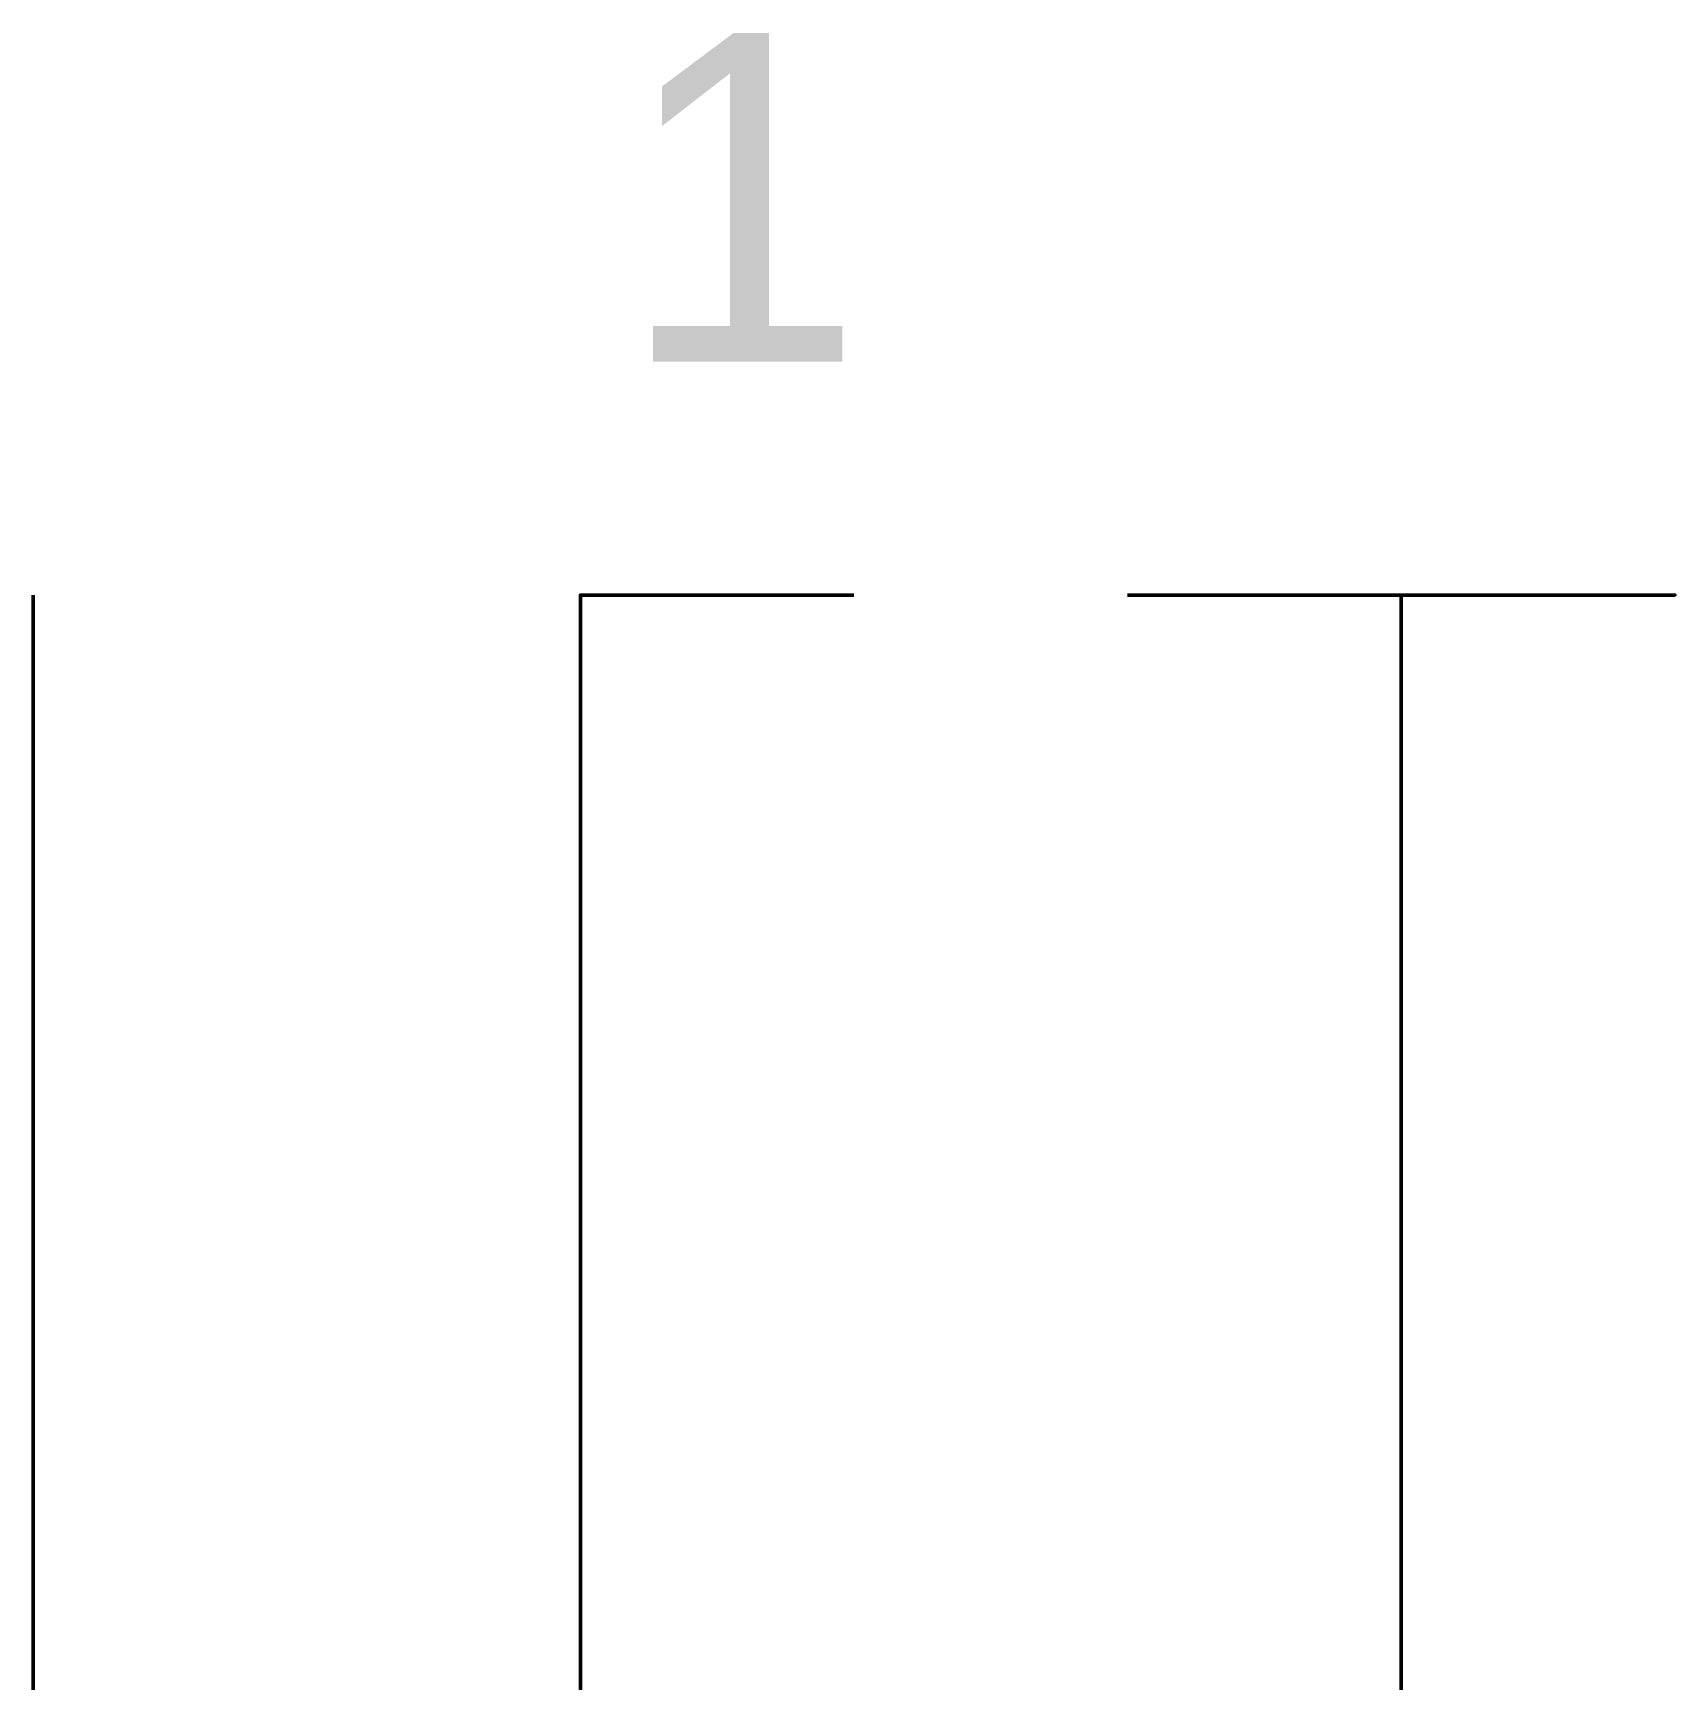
# Model space of a CAD drawing. Extents: x -0.125 to 0.175, y -0.1 to 0.203.
import ezdxf
from ezdxf.enums import TextEntityAlignment as Align

# ---------------------------------------------------------------- set-up
doc = ezdxf.new("R2010")
doc.units = 0
doc.header["$LTSCALE"] = 35
doc.header["$MEASUREMENT"] = 0
doc.linetypes.add('HIDDEN', pattern=[0.375, 0.25, -0.125])
doc.layers.add('ELÉTRICO', color=3, linetype='CONTINUOUS')
doc.layers.add('Texto Eletrico', color=1, linetype='HIDDEN', lineweight=25)
doc.styles.get("Standard").update_dxf_attribs({"font": ''})
doc.styles.get('Standard').set_extended_font_data('BernhardFashion BT')

msp = doc.modelspace()

# ---------------------------------------------------------------- linework, layer by layer
at = {"layer": 'ELÉTRICO', "lineweight": 50}
for points in [[(-0.125, -0.1), (-0.125, 0.1)], [(-0.025, -0.1), (-0.025, 0.1), (0.025, 0.1)], [(0.125, -0.1), (0.125, 0.1), (0.175, 0.1), (0.075, 0.1)]]:
    msp.add_lwpolyline(points, dxfattribs=at)

# ---------------------------------------------------------------- texts
at = {"layer": 'Texto Eletrico', "lineweight": 0}
msp.add_text('1', height=0.06, dxfattribs=at).set_placement((0.0045, 0.17267), align=Align.MIDDLE)

doc.saveas('drawing.dxf')
